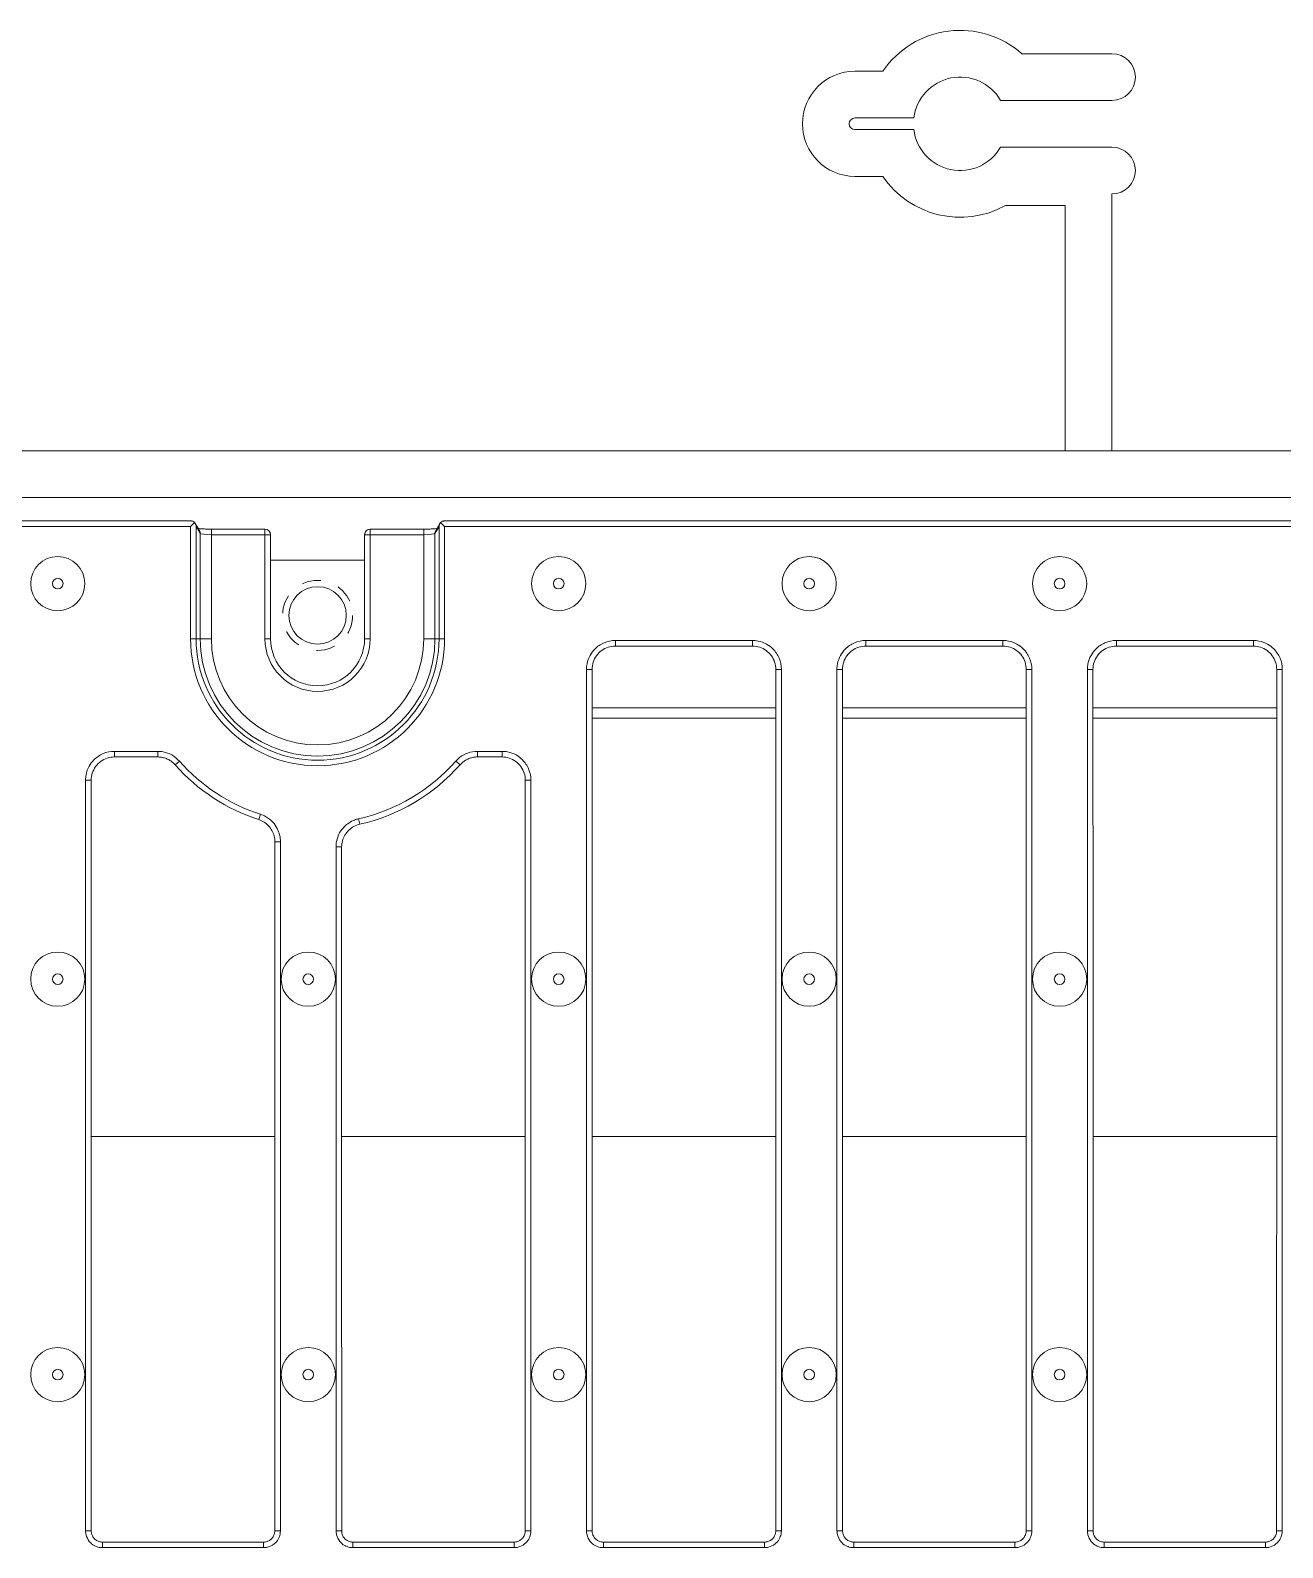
# Model space of a CAD drawing. Header units: inches. Extents: x -14 to 145, y 14 to 58.
# Drawn here: x 68.53 to 75.23, y 50.25 to 58.37 of the extents above; entities that cross this region are included whole.
import ezdxf

# ---------------------------------------------------------------- set-up
doc = ezdxf.new("R2010")
doc.units = ezdxf.units.IN
doc.header["$MEASUREMENT"] = 0
doc.linetypes.add('DASHED', pattern=[0.2067, 0.1654, -0.0413])
for name, color, linetype, lineweight in [('Hidden Narrow (ANSI)', 7, 'DASHED', 25), ('Visible (ANSI)', 7, 'Continuous', 50), ('Visible Narrow (ANSI)', 7, 'Continuous', 35)]:
    doc.layers.add(name, color=color, linetype=linetype, lineweight=lineweight)

msp = doc.modelspace()

# ---------------------------------------------------------------- linework, layer by layer
at = {"layer": 'Hidden Narrow (ANSI)', "lineweight": 0, "ltscale": 0.179413}
msp.add_circle((70.06318, 55.23621), 0.1875, dxfattribs=at)
at = {"layer": 'Visible (ANSI)', "lineweight": 0}
for p, q in [((74.31318, 58.24121), (73.8314, 58.24121)), ((73.08729, 58.14746), (72.93818, 58.14746)), ((73.71719, 57.99121), (74.31318, 57.99121)), ((72.93818, 57.89746), (73.25265, 57.89746)), ((73.25265, 57.83496), (72.93818, 57.83496)), ((74.31318, 57.74121), (73.71719, 57.74121)), ((72.93818, 57.58496), (73.08729, 57.58496)), ((74.31318, 56.11621), (74.31318, 57.49121)), ((73.74275, 57.42871), (74.06318, 57.42871)), ((74.06318, 57.42871), (74.06318, 56.11621)), ((44.06318, 56.11621), (140.06318, 56.11621)), ((44.06318, 55.86621), (140.06318, 55.86621)), ((68.11485, 55.74121), (69.38783, 55.74121)), ((69.40502, 55.73285), (69.38338, 55.71121)), ((69.43085, 55.69058), (69.40823, 55.72834)), ((69.78144, 55.6977), (69.49499, 55.6977)), ((70.63111, 55.6977), (70.34467, 55.6977)), ((70.71787, 55.72834), (70.69525, 55.69058)), ((70.72108, 55.73285), (70.74272, 55.71121)), ((89.38783, 55.74121), (70.73828, 55.74121)), ((69.81144, 55.11121), (69.81144, 55.6677)), ((70.31467, 55.6677), (70.31467, 55.11121)), ((71.65649, 55.07199), (72.38961, 55.07199)), ((72.99649, 55.07199), (73.72961, 55.07199)), ((74.33649, 55.07199), (75.06961, 55.07199)), ((71.53158, 54.74121), (72.51452, 54.74121)), ((72.87158, 54.74121), (73.85452, 54.74121)), ((74.21158, 54.74121), (75.19452, 54.74121)), ((69.20751, 54.47882), (68.97639, 54.47882)), ((71.04971, 54.47882), (70.91859, 54.47882)), ((68.91185, 50.27853), (69.77425, 50.27853)), ((70.25185, 50.27853), (71.11425, 50.27853)), ((71.59185, 50.27853), (72.45425, 50.27853)), ((72.93185, 50.27853), (73.79425, 50.27853)), ((74.27185, 50.27853), (75.13425, 50.27853))]:
    msp.add_line(p, q, dxfattribs=at)
for centre, radius in [((68.67305, 55.40621), 0.145), ((71.35305, 55.40621), 0.145), ((72.69305, 55.40621), 0.145), ((74.03305, 55.40621), 0.145), ((70.06318, 55.23621), 0.1535), ((68.67305, 53.29021), 0.145), ((70.01305, 53.29021), 0.145), ((71.35305, 53.29021), 0.145), ((72.69305, 53.29021), 0.145), ((74.03305, 53.29021), 0.145), ((68.67305, 51.17421), 0.145), ((70.01305, 51.17421), 0.145), ((71.35305, 51.17421), 0.145), ((72.69305, 51.17421), 0.145), ((74.03305, 51.17421), 0.145)]:
    msp.add_circle(centre, radius, dxfattribs=at)
for centre, radius, start, end in [((73.50068, 57.86621), 0.5, 48.590378, 145.771134), ((74.31318, 58.11621), 0.125, 270, 90), ((72.93818, 57.86621), 0.28125, 90, 270), ((73.50068, 57.86621), 0.25, 30, 172.819244), ((72.93818, 57.86621), 0.03125, 90, 270), ((73.50068, 57.86621), 0.25, 187.180756, 330), ((74.31318, 57.61621), 0.125, 270, 90), ((73.50068, 57.86621), 0.5, 214.228866, 298.955024), ((69.78144, 55.6677), 0.03, 0, 90), ((70.34467, 55.6677), 0.03, 90, 180), ((70.06305, 55.11121), 0.25161, 180, 0), ((70.06305, 55.11121), 1.01769, 221.509644, 251.983301), ((70.06305, 55.11121), 1.01769, 282.81286, 318.490356)]:
    msp.add_arc(centre, radius, start, end, dxfattribs=at)
for centre, major_axis, start_param, end_param in [((69.38338, 55.71145), (-0.00878, 0.03176), 4.4675765, 5.1802214), ((70.74272, 55.71145), (0.00878, 0.03176), 1.1029639, 1.8156088)]:
    msp.add_ellipse(centre, major_axis=major_axis, ratio=0.9032025, start_param=start_param, end_param=end_param, dxfattribs=at)
for points, knots in [([(69.40502, 55.73285), (69.40208, 55.73618), (69.39852, 55.73843), (69.39341, 55.74036), (69.39174, 55.74077), (69.38952, 55.74111), (69.38884, 55.74118), (69.3881, 55.74121), (69.38796, 55.74121), (69.38783, 55.74121)], [0.488346575, 0.488346575, 0.488346575, 0.488346575, 0.531226699, 0.531226699, 0.553475242, 0.553475242, 0.564599514, 0.564599514, 0.56745422, 0.56745422, 0.56745422, 0.56745422]), ([(69.42469, 55.70087), (69.42733, 55.70053), (69.43051, 55.7002), (69.43925, 55.69944), (69.44534, 55.69903), (69.45922, 55.69834), (69.46731, 55.69806), (69.48193, 55.69777), (69.48848, 55.6977), (69.49499, 55.6977)], [0.14374709, 0.14374709, 0.14374709, 0.14374709, 0.18374135, 0.18374135, 0.2421295, 0.2421295, 0.30704653, 0.30704653, 0.35663251, 0.35663251, 0.35663251, 0.35663251]), ([(70.63111, 55.6977), (70.64025, 55.6977), (70.64951, 55.69783), (70.66664, 55.69832), (70.67476, 55.69868), (70.68884, 55.69957), (70.69505, 55.70011), (70.70036, 55.70074), (70.7009, 55.7008), (70.70142, 55.70087)], [0, 0, 0, 0, 0.06962429, 0.06962429, 0.13782969, 0.13782969, 0.20474501, 0.20474501, 0.21261993, 0.21261993, 0.21261993, 0.21261993]), ([(70.73828, 55.74121), (70.73814, 55.74121), (70.73799, 55.74121), (70.73723, 55.74117), (70.73653, 55.74111), (70.73427, 55.74075), (70.73257, 55.74033), (70.72749, 55.73837), (70.72399, 55.73614), (70.72108, 55.73285)], [0.584003588, 0.584003588, 0.584003588, 0.584003588, 0.587047207, 0.587047207, 0.598370628, 0.598370628, 0.621017471, 0.621017471, 0.663397938, 0.663397938, 0.663397938, 0.663397938]), ([(71.53157, 54.94715), (71.53157, 54.96017), (71.53366, 54.97338), (71.54176, 54.99826), (71.54776, 55.01003), (71.56321, 55.03126), (71.57252, 55.04054), (71.5938, 55.05595), (71.60559, 55.06192), (71.63042, 55.06994), (71.64347, 55.07199), (71.65649, 55.07199)], [0, 0, 0, 0, 0.12296441, 0.12296441, 0.24592882, 0.24592882, 0.36889323, 0.36889323, 0.49185764, 0.49185764, 0.61482205, 0.61482205, 0.61482205, 0.61482205]), ([(72.38961, 55.07199), (72.40263, 55.07199), (72.41585, 55.06991), (72.44075, 55.06182), (72.45252, 55.05582), (72.47376, 55.04038), (72.48305, 55.03108), (72.49847, 55.00982), (72.50445, 54.99803), (72.51248, 54.97321), (72.51453, 54.96017), (72.51453, 54.94715)], [0, 0, 0, 0, 0.12296382, 0.12296382, 0.24592765, 0.24592765, 0.36889147, 0.36889147, 0.49185529, 0.49185529, 0.61481912, 0.61481912, 0.61481912, 0.61481912]), ([(72.87157, 54.94715), (72.87157, 54.96017), (72.87366, 54.97338), (72.88176, 54.99826), (72.88776, 55.01003), (72.90321, 55.03126), (72.91252, 55.04054), (72.9338, 55.05595), (72.94559, 55.06192), (72.97042, 55.06994), (72.98347, 55.07199), (72.99649, 55.07199)], [0, 0, 0, 0, 0.12296441, 0.12296441, 0.24592882, 0.24592882, 0.36889323, 0.36889323, 0.49185764, 0.49185764, 0.61482205, 0.61482205, 0.61482205, 0.61482205]), ([(73.72961, 55.07199), (73.74263, 55.07199), (73.75585, 55.06991), (73.78075, 55.06182), (73.79252, 55.05582), (73.81376, 55.04038), (73.82305, 55.03108), (73.83847, 55.00982), (73.84445, 54.99803), (73.85248, 54.97321), (73.85453, 54.96017), (73.85453, 54.94715)], [0, 0, 0, 0, 0.12296382, 0.12296382, 0.24592765, 0.24592765, 0.36889147, 0.36889147, 0.49185529, 0.49185529, 0.61481912, 0.61481912, 0.61481912, 0.61481912]), ([(74.21157, 54.94715), (74.21157, 54.96017), (74.21366, 54.97338), (74.22176, 54.99826), (74.22776, 55.01003), (74.24321, 55.03126), (74.25252, 55.04054), (74.2738, 55.05595), (74.28559, 55.06192), (74.31042, 55.06994), (74.32347, 55.07199), (74.33649, 55.07199)], [0, 0, 0, 0, 0.12296441, 0.12296441, 0.24592882, 0.24592882, 0.36889323, 0.36889323, 0.49185764, 0.49185764, 0.61482205, 0.61482205, 0.61482205, 0.61482205]), ([(75.06961, 55.07199), (75.08263, 55.07199), (75.09585, 55.06991), (75.12075, 55.06182), (75.13252, 55.05582), (75.15376, 55.04038), (75.16305, 55.03108), (75.17847, 55.00982), (75.18445, 54.99803), (75.19248, 54.97321), (75.19453, 54.96017), (75.19453, 54.94715)], [0, 0, 0, 0, 0.12296382, 0.12296382, 0.24592765, 0.24592765, 0.36889147, 0.36889147, 0.49185529, 0.49185529, 0.61481912, 0.61481912, 0.61481912, 0.61481912]), ([(71.53193, 50.33848), (71.53193, 50.64572), (71.53192, 50.95297), (71.53188, 51.56746), (71.53185, 51.8747), (71.53179, 52.48919), (71.53175, 52.79644), (71.53168, 53.41093), (71.53165, 53.71818), (71.5316, 54.33266), (71.53158, 54.63991), (71.53157, 54.94715)], [0, 0, 0, 0, 2.3412087, 2.3412087, 4.6824173, 4.6824173, 7.023626, 7.023626, 9.3648346, 9.3648346, 11.7060433, 11.7060433, 11.7060433, 11.7060433]), ([(72.51417, 50.33848), (72.51417, 50.64572), (72.51419, 50.95297), (72.51423, 51.56746), (72.51425, 51.8747), (72.51431, 52.48919), (72.51435, 52.79644), (72.51442, 53.41093), (72.51445, 53.71818), (72.51451, 54.33266), (72.51452, 54.63991), (72.51453, 54.94715)], [-11.7060433, -11.7060433, -11.7060433, -11.7060433, -9.3648346, -9.3648346, -7.023626, -7.023626, -4.6824173, -4.6824173, -2.3412087, -2.3412087, 0, 0, 0, 0]), ([(72.87193, 50.33848), (72.87193, 50.64572), (72.87192, 50.95297), (72.87188, 51.56746), (72.87185, 51.8747), (72.87179, 52.48919), (72.87175, 52.79644), (72.87168, 53.41093), (72.87165, 53.71818), (72.8716, 54.33266), (72.87158, 54.63991), (72.87157, 54.94715)], [0, 0, 0, 0, 2.3412087, 2.3412087, 4.6824173, 4.6824173, 7.023626, 7.023626, 9.3648346, 9.3648346, 11.7060433, 11.7060433, 11.7060433, 11.7060433]), ([(73.85417, 50.33848), (73.85417, 50.64572), (73.85419, 50.95297), (73.85423, 51.56746), (73.85425, 51.8747), (73.85431, 52.48919), (73.85435, 52.79644), (73.85442, 53.41093), (73.85445, 53.71818), (73.85451, 54.33266), (73.85452, 54.63991), (73.85453, 54.94715)], [-11.7060433, -11.7060433, -11.7060433, -11.7060433, -9.3648346, -9.3648346, -7.023626, -7.023626, -4.6824173, -4.6824173, -2.3412087, -2.3412087, 0, 0, 0, 0]), ([(74.21193, 50.33848), (74.21193, 50.64572), (74.21192, 50.95297), (74.21188, 51.56746), (74.21185, 51.8747), (74.21179, 52.48919), (74.21175, 52.79644), (74.21168, 53.41093), (74.21165, 53.71818), (74.2116, 54.33266), (74.21158, 54.63991), (74.21157, 54.94715)], [0, 0, 0, 0, 2.3412087, 2.3412087, 4.6824173, 4.6824173, 7.023626, 7.023626, 9.3648346, 9.3648346, 11.7060433, 11.7060433, 11.7060433, 11.7060433]), ([(75.19417, 50.33848), (75.19417, 50.64572), (75.19419, 50.95297), (75.19423, 51.56746), (75.19425, 51.8747), (75.19431, 52.48919), (75.19435, 52.79644), (75.19442, 53.41093), (75.19445, 53.71818), (75.19451, 54.33266), (75.19452, 54.63991), (75.19453, 54.94715)], [-11.7060433, -11.7060433, -11.7060433, -11.7060433, -9.3648346, -9.3648346, -7.023626, -7.023626, -4.6824173, -4.6824173, -2.3412087, -2.3412087, 0, 0, 0, 0]), ([(68.8516, 54.35399), (68.8516, 54.367), (68.85368, 54.38021), (68.86177, 54.4051), (68.86776, 54.41687), (68.88319, 54.43809), (68.89249, 54.44737), (68.91374, 54.46278), (68.92553, 54.46875), (68.95034, 54.47678), (68.96338, 54.47882), (68.97639, 54.47882)], [0, 0, 0, 0, 0.12291679, 0.12291679, 0.24583358, 0.24583358, 0.36875037, 0.36875037, 0.49166716, 0.49166716, 0.61458394, 0.61458394, 0.61458394, 0.61458394]), ([(69.20751, 54.47882), (69.21453, 54.47882), (69.2216, 54.47823), (69.23555, 54.47584), (69.24243, 54.47405), (69.25571, 54.46936), (69.26212, 54.46647), (69.27441, 54.45962), (69.28024, 54.45569), (69.2912, 54.44687), (69.29631, 54.44199), (69.30096, 54.43674)], [0, 0, 0, 0, 0.06627672, 0.06627672, 0.13255344, 0.13255344, 0.19883016, 0.19883016, 0.26510688, 0.26510688, 0.3313836, 0.3313836, 0.3313836, 0.3313836]), ([(70.82514, 54.43674), (70.82979, 54.44199), (70.83492, 54.44689), (70.84596, 54.45576), (70.85186, 54.45972), (70.86418, 54.46656), (70.87059, 54.46944), (70.88386, 54.4741), (70.89067, 54.47587), (70.90453, 54.47823), (70.91158, 54.47882), (70.91859, 54.47882)], [0, 0, 0, 0, 0.06627671, 0.06627671, 0.13255342, 0.13255342, 0.19883012, 0.19883012, 0.26510683, 0.26510683, 0.33138354, 0.33138354, 0.33138354, 0.33138354]), ([(71.04971, 54.47882), (71.06273, 54.47882), (71.07593, 54.47674), (71.10081, 54.46865), (71.11258, 54.46266), (71.13379, 54.44721), (71.14307, 54.43791), (71.15847, 54.41665), (71.16444, 54.40486), (71.17246, 54.38005), (71.1745, 54.367), (71.1745, 54.35399)], [0, 0, 0, 0, 0.12291711, 0.12291711, 0.24583422, 0.24583422, 0.36875133, 0.36875133, 0.49166844, 0.49166844, 0.61458555, 0.61458555, 0.61458555, 0.61458555]), ([(68.85193, 50.33848), (68.85193, 50.60618), (68.85192, 50.87388), (68.85189, 51.40928), (68.85187, 51.67698), (68.85182, 52.21238), (68.85179, 52.48008), (68.85173, 53.01549), (68.8517, 53.28319), (68.85164, 53.81859), (68.85162, 54.08629), (68.8516, 54.35399)], [0, 0, 0, 0, 2.0398805, 2.0398805, 4.0797611, 4.0797611, 6.1196416, 6.1196416, 8.1595222, 8.1595222, 10.1994027, 10.1994027, 10.1994027, 10.1994027]), ([(71.17417, 50.33848), (71.17417, 50.60618), (71.17418, 50.87388), (71.17421, 51.40928), (71.17424, 51.67698), (71.17428, 52.21238), (71.17431, 52.48008), (71.17437, 53.01549), (71.17441, 53.28319), (71.17446, 53.81859), (71.17449, 54.08629), (71.1745, 54.35399)], [-10.1994027, -10.1994027, -10.1994027, -10.1994027, -8.1595222, -8.1595222, -6.1196416, -6.1196416, -4.0797611, -4.0797611, -2.0398805, -2.0398805, 0, 0, 0, 0]), ([(69.74829, 54.14342), (69.75818, 54.1402), (69.76779, 54.13569), (69.78551, 54.12443), (69.79356, 54.11775), (69.8079, 54.10245), (69.81413, 54.09385), (69.82415, 54.07556), (69.82801, 54.06576), (69.83316, 54.04559), (69.83448, 54.03512), (69.83448, 54.02471)], [0, 0, 0, 0, 0.09833947, 0.09833947, 0.19667895, 0.19667895, 0.29501842, 0.29501842, 0.39335789, 0.39335789, 0.49169737, 0.49169737, 0.49169737, 0.49169737]), ([(70.19163, 53.99713), (70.19163, 54.00829), (70.19315, 54.0196), (70.19914, 54.04128), (70.20355, 54.0516), (70.21511, 54.07092), (70.22219, 54.07977), (70.23837, 54.09519), (70.24755, 54.10185), (70.26722, 54.11241), (70.27786, 54.11639), (70.28874, 54.11886)], [0, 0, 0, 0, 0.10542288, 0.10542288, 0.21084577, 0.21084577, 0.31626865, 0.31626865, 0.42169154, 0.42169154, 0.52711442, 0.52711442, 0.52711442, 0.52711442]), ([(69.83417, 50.33848), (69.83417, 50.58422), (69.83418, 50.82997), (69.83421, 51.32147), (69.83423, 51.56722), (69.83427, 52.05872), (69.8343, 52.30447), (69.83435, 52.79596), (69.83438, 53.04171), (69.83443, 53.53321), (69.83446, 53.77896), (69.83448, 54.02471)], [-9.3630221, -9.3630221, -9.3630221, -9.3630221, -7.4904177, -7.4904177, -5.6178133, -5.6178133, -3.7452088, -3.7452088, -1.8726044, -1.8726044, 0, 0, 0, 0]), ([(70.19193, 50.33848), (70.19193, 50.58239), (70.19192, 50.8263), (70.1919, 51.31412), (70.19188, 51.55803), (70.19184, 52.04585), (70.19181, 52.28976), (70.19176, 52.77758), (70.19173, 53.02149), (70.19167, 53.50931), (70.19165, 53.75322), (70.19163, 53.99713)], [0, 0, 0, 0, 1.8585962, 1.8585962, 3.7171925, 3.7171925, 5.5757887, 5.5757887, 7.434385, 7.434385, 9.2929812, 9.2929812, 9.2929812, 9.2929812]), ([(68.91185, 50.27853), (68.9056, 50.27853), (68.89926, 50.27953), (68.88732, 50.28342), (68.88167, 50.2863), (68.87149, 50.29371), (68.86703, 50.29818), (68.85964, 50.30838), (68.85677, 50.31405), (68.85292, 50.32596), (68.85193, 50.33222), (68.85193, 50.33848)], [0, 0, 0, 0, 0.07139718, 0.07139718, 0.14279436, 0.14279436, 0.21419154, 0.21419154, 0.28558872, 0.28558872, 0.3569859, 0.3569859, 0.3569859, 0.3569859]), ([(69.83417, 50.33848), (69.83417, 50.33222), (69.83317, 50.32588), (69.82929, 50.31393), (69.82641, 50.30828), (69.819, 50.29809), (69.81453, 50.29364), (69.80433, 50.28624), (69.79867, 50.28337), (69.78676, 50.27952), (69.7805, 50.27853), (69.77425, 50.27853)], [0, 0, 0, 0, 0.07139701, 0.07139701, 0.14279401, 0.14279401, 0.21419102, 0.21419102, 0.28558803, 0.28558803, 0.35698503, 0.35698503, 0.35698503, 0.35698503]), ([(70.25185, 50.27853), (70.2456, 50.27853), (70.23926, 50.27953), (70.22732, 50.28342), (70.22167, 50.2863), (70.21149, 50.29371), (70.20703, 50.29818), (70.19964, 50.30838), (70.19677, 50.31405), (70.19292, 50.32596), (70.19193, 50.33222), (70.19193, 50.33848)], [0, 0, 0, 0, 0.07139718, 0.07139718, 0.14279436, 0.14279436, 0.21419154, 0.21419154, 0.28558872, 0.28558872, 0.3569859, 0.3569859, 0.3569859, 0.3569859]), ([(71.17417, 50.33848), (71.17417, 50.33222), (71.17317, 50.32588), (71.16929, 50.31393), (71.16641, 50.30828), (71.159, 50.29809), (71.15453, 50.29364), (71.14433, 50.28624), (71.13867, 50.28337), (71.12676, 50.27952), (71.1205, 50.27853), (71.11425, 50.27853)], [0, 0, 0, 0, 0.07139701, 0.07139701, 0.14279401, 0.14279401, 0.21419102, 0.21419102, 0.28558803, 0.28558803, 0.35698503, 0.35698503, 0.35698503, 0.35698503]), ([(71.59185, 50.27853), (71.5856, 50.27853), (71.57926, 50.27953), (71.56732, 50.28342), (71.56167, 50.2863), (71.55149, 50.29371), (71.54703, 50.29818), (71.53964, 50.30838), (71.53677, 50.31405), (71.53292, 50.32596), (71.53193, 50.33222), (71.53193, 50.33848)], [0, 0, 0, 0, 0.07139718, 0.07139718, 0.14279436, 0.14279436, 0.21419154, 0.21419154, 0.28558872, 0.28558872, 0.3569859, 0.3569859, 0.3569859, 0.3569859]), ([(72.51417, 50.33848), (72.51417, 50.33222), (72.51317, 50.32588), (72.50929, 50.31393), (72.50641, 50.30828), (72.499, 50.29809), (72.49453, 50.29364), (72.48433, 50.28624), (72.47867, 50.28337), (72.46676, 50.27952), (72.4605, 50.27853), (72.45425, 50.27853)], [0, 0, 0, 0, 0.07139701, 0.07139701, 0.14279401, 0.14279401, 0.21419102, 0.21419102, 0.28558803, 0.28558803, 0.35698503, 0.35698503, 0.35698503, 0.35698503]), ([(72.93185, 50.27853), (72.9256, 50.27853), (72.91926, 50.27953), (72.90732, 50.28342), (72.90167, 50.2863), (72.89149, 50.29371), (72.88703, 50.29818), (72.87964, 50.30838), (72.87677, 50.31405), (72.87292, 50.32596), (72.87193, 50.33222), (72.87193, 50.33848)], [0, 0, 0, 0, 0.07139718, 0.07139718, 0.14279436, 0.14279436, 0.21419154, 0.21419154, 0.28558872, 0.28558872, 0.3569859, 0.3569859, 0.3569859, 0.3569859]), ([(73.85417, 50.33848), (73.85417, 50.33222), (73.85317, 50.32588), (73.84929, 50.31393), (73.84641, 50.30828), (73.839, 50.29809), (73.83453, 50.29364), (73.82433, 50.28624), (73.81867, 50.28337), (73.80676, 50.27952), (73.8005, 50.27853), (73.79425, 50.27853)], [0, 0, 0, 0, 0.07139701, 0.07139701, 0.14279401, 0.14279401, 0.21419102, 0.21419102, 0.28558803, 0.28558803, 0.35698503, 0.35698503, 0.35698503, 0.35698503]), ([(74.27185, 50.27853), (74.2656, 50.27853), (74.25926, 50.27953), (74.24732, 50.28342), (74.24167, 50.2863), (74.23149, 50.29371), (74.22703, 50.29818), (74.21964, 50.30838), (74.21677, 50.31405), (74.21292, 50.32596), (74.21193, 50.33222), (74.21193, 50.33848)], [0, 0, 0, 0, 0.07139718, 0.07139718, 0.14279436, 0.14279436, 0.21419154, 0.21419154, 0.28558872, 0.28558872, 0.3569859, 0.3569859, 0.3569859, 0.3569859]), ([(75.19417, 50.33848), (75.19417, 50.33222), (75.19317, 50.32588), (75.18929, 50.31393), (75.18641, 50.30828), (75.179, 50.29809), (75.17453, 50.29364), (75.16433, 50.28624), (75.15867, 50.28337), (75.14676, 50.27952), (75.1405, 50.27853), (75.13425, 50.27853)], [0, 0, 0, 0, 0.07139701, 0.07139701, 0.14279401, 0.14279401, 0.21419102, 0.21419102, 0.28558803, 0.28558803, 0.35698503, 0.35698503, 0.35698503, 0.35698503])]:
    msp.add_open_spline(points, degree=3, knots=knots, dxfattribs=at)
at = {"layer": 'Visible Narrow (ANSI)', "lineweight": 0}
for p, q in [((69.38338, 55.71121), (68.12196, 55.71121)), ((69.38338, 55.11121), (69.38338, 55.71121)), ((69.43507, 55.67517), (69.41334, 55.71145)), ((69.41334, 55.71145), (69.41334, 55.11121)), ((69.49499, 55.6677), (69.49499, 55.6977)), ((69.78144, 55.6977), (69.78144, 55.6677)), ((70.34467, 55.6677), (70.34467, 55.6977)), ((70.63111, 55.6677), (70.63111, 55.6977)), ((70.71277, 55.71145), (70.69103, 55.67517)), ((70.71277, 55.11121), (70.71277, 55.71145)), ((89.38338, 55.71121), (70.74272, 55.71121)), ((70.74272, 55.71121), (70.74272, 55.11121)), ((69.43507, 55.11121), (69.43507, 55.67517)), ((69.78144, 55.6677), (69.49499, 55.6677)), ((69.49499, 55.6677), (69.49499, 55.11121)), ((69.78144, 55.6677), (69.81144, 55.6677)), ((69.78144, 55.11121), (69.78144, 55.6677)), ((70.31467, 55.6677), (70.34467, 55.6677)), ((70.63111, 55.6677), (70.34467, 55.6677)), ((70.34467, 55.6677), (70.34467, 55.11121)), ((70.63111, 55.11121), (70.63111, 55.6677)), ((70.69103, 55.67517), (70.69103, 55.11121)), ((69.81144, 55.53221), (70.31467, 55.53221)), ((69.38338, 55.11121), (69.41334, 55.11121)), ((69.41334, 55.11121), (69.43507, 55.11121)), ((69.43507, 55.11121), (69.49499, 55.11121)), ((69.78144, 55.11121), (69.81144, 55.11121)), ((70.34467, 55.11121), (70.31467, 55.11121)), ((70.69103, 55.11121), (70.63111, 55.11121)), ((70.71277, 55.11121), (70.69103, 55.11121)), ((70.74272, 55.11121), (70.71277, 55.11121)), ((71.65649, 55.10199), (72.38961, 55.10199)), ((71.65649, 55.07199), (71.65649, 55.10199)), ((72.38961, 55.07199), (72.38961, 55.10199)), ((72.99649, 55.10199), (73.72961, 55.10199)), ((72.99649, 55.07199), (72.99649, 55.10199)), ((73.72961, 55.07199), (73.72961, 55.10199)), ((74.33649, 55.10199), (75.06961, 55.10199)), ((74.33649, 55.07199), (74.33649, 55.10199)), ((75.06961, 55.07199), (75.06961, 55.10199)), ((71.53157, 54.94715), (71.50157, 54.94715)), ((72.51453, 54.94715), (72.54453, 54.94715)), ((72.87157, 54.94715), (72.84157, 54.94715)), ((73.85453, 54.94715), (73.88453, 54.94715)), ((74.21157, 54.94715), (74.18157, 54.94715)), ((75.19453, 54.94715), (75.22453, 54.94715)), ((71.53158, 54.68549), (72.51452, 54.68549)), ((72.87158, 54.68549), (73.85452, 54.68549)), ((74.21158, 54.68549), (75.19452, 54.68549)), ((68.97639, 54.50882), (69.20751, 54.50882)), ((68.97639, 54.47882), (68.97639, 54.50882)), ((69.20751, 54.47882), (69.20751, 54.50882)), ((70.91859, 54.50882), (71.04971, 54.50882)), ((70.91859, 54.47882), (70.91859, 54.50882)), ((71.04971, 54.47882), (71.04971, 54.50882)), ((69.30096, 54.43674), (69.32342, 54.45662)), ((70.82514, 54.43674), (70.80268, 54.45662)), ((68.8516, 54.35399), (68.8216, 54.35399)), ((71.1745, 54.35399), (71.2045, 54.35399)), ((69.74829, 54.14342), (69.75756, 54.17195)), ((70.28874, 54.11886), (70.28209, 54.14811)), ((69.83448, 54.02471), (69.86448, 54.0247)), ((70.19163, 53.99713), (70.16163, 53.99713)), ((68.85179, 52.44765), (69.83431, 52.44765)), ((70.19179, 52.44765), (71.17431, 52.44765)), ((71.53179, 52.44765), (72.51431, 52.44765)), ((72.87179, 52.44765), (73.85431, 52.44765)), ((74.21179, 52.44765), (75.19431, 52.44765)), ((68.82193, 50.33847), (68.85193, 50.33848)), ((69.83417, 50.33848), (69.86417, 50.33847)), ((70.16193, 50.33847), (70.19193, 50.33848)), ((71.17417, 50.33848), (71.20417, 50.33847)), ((71.50193, 50.33847), (71.53193, 50.33848)), ((72.51417, 50.33848), (72.54417, 50.33847)), ((72.84193, 50.33847), (72.87193, 50.33848)), ((73.85417, 50.33848), (73.88417, 50.33847)), ((74.18193, 50.33847), (74.21193, 50.33848)), ((75.19417, 50.33848), (75.22417, 50.33847)), ((68.91185, 50.27853), (68.91185, 50.24853)), ((69.77425, 50.24853), (68.91185, 50.24853)), ((69.77425, 50.27853), (69.77425, 50.24853)), ((70.25185, 50.27853), (70.25185, 50.24853)), ((71.11425, 50.24853), (70.25185, 50.24853)), ((71.11425, 50.27853), (71.11425, 50.24853)), ((71.59185, 50.27853), (71.59185, 50.24853)), ((72.45425, 50.24853), (71.59185, 50.24853)), ((72.45425, 50.27853), (72.45425, 50.24853)), ((72.93185, 50.27853), (72.93185, 50.24853)), ((73.79425, 50.24853), (72.93185, 50.24853)), ((73.79425, 50.27853), (73.79425, 50.24853)), ((74.27185, 50.27853), (74.27185, 50.24853)), ((75.13425, 50.24853), (74.27185, 50.24853)), ((75.13425, 50.27853), (75.13425, 50.24853))]:
    msp.add_line(p, q, dxfattribs=at)
for centre in [(68.67305, 55.40621), (71.35305, 55.40621), (72.69305, 55.40621), (74.03305, 55.40621), (68.67305, 53.29021), (70.01305, 53.29021), (71.35305, 53.29021), (72.69305, 53.29021), (74.03305, 53.29021), (68.67305, 51.17421), (70.01305, 51.17421), (71.35305, 51.17421), (72.69305, 51.17421), (74.03305, 51.17421)]:
    msp.add_circle(centre, 0.02838, dxfattribs=at)
for radius, start, end in [(0.67967, 180, 0), (0.64971, 180, 0), (0.62798, 180, 0), (0.56806, 180, 0), (0.28161, 180, 0), (0.98769, 221.509644, 251.983301), (0.98769, 282.81286, 318.490356)]:
    msp.add_arc((70.06305, 55.11121), radius, start, end, dxfattribs=at)
for centre, major_axis, ratio, start_param, end_param in [((69.40511, 55.67517), (0.02574, 0.01542), 0.9948398, 5.7412005, 6.2831853), ((70.72099, 55.67517), (-0.02574, 0.01542), 0.9948398, 0, 0.5419848), ((69.49499, 55.67558), (-0.06, 0), 0.131233, 0.0523599, 1.5707963), ((70.63111, 55.67558), (-0.06, 0), 0.131233, 1.5707963, 3.0892328)]:
    msp.add_ellipse(centre, major_axis=major_axis, ratio=ratio, start_param=start_param, end_param=end_param, dxfattribs=at)
for points, knots in [([(71.50157, 54.94715), (71.50157, 54.95715), (71.50255, 54.96724), (71.50762, 54.99298), (71.51318, 55.00817), (71.52783, 55.03458), (71.5364, 55.046), (71.56024, 55.07014), (71.57738, 55.08179), (71.61486, 55.09774), (71.63572, 55.10199), (71.65649, 55.10199)], [0, 0, 0, 0, 0.07615718, 0.07615718, 0.19800867, 0.19800867, 0.30442519, 0.30442519, 0.4565492, 0.4565492, 0.61482205, 0.61482205, 0.61482205, 0.61482205]), ([(72.38961, 55.10199), (72.39962, 55.10199), (72.40973, 55.10101), (72.43551, 55.09593), (72.45072, 55.09036), (72.47716, 55.07569), (72.48859, 55.06711), (72.51273, 55.04326), (72.52437, 55.02613), (72.54029, 54.98869), (72.54453, 54.96788), (72.54453, 54.94715)], [0, 0, 0, 0, 0.07627851, 0.07627851, 0.19832414, 0.19832414, 0.30481834, 0.30481834, 0.45691444, 0.45691444, 0.61481912, 0.61481912, 0.61481912, 0.61481912]), ([(72.84157, 54.94715), (72.84157, 54.95715), (72.84255, 54.96724), (72.84762, 54.99298), (72.85318, 55.00817), (72.86783, 55.03458), (72.8764, 55.046), (72.90024, 55.07014), (72.91738, 55.08179), (72.95486, 55.09774), (72.97572, 55.10199), (72.99649, 55.10199)], [0, 0, 0, 0, 0.07615718, 0.07615718, 0.19800867, 0.19800867, 0.30442519, 0.30442519, 0.4565492, 0.4565492, 0.61482205, 0.61482205, 0.61482205, 0.61482205]), ([(73.72961, 55.10199), (73.73962, 55.10199), (73.74973, 55.10101), (73.77551, 55.09593), (73.79072, 55.09036), (73.81716, 55.07569), (73.82859, 55.06711), (73.85273, 55.04326), (73.86437, 55.02613), (73.88029, 54.98869), (73.88453, 54.96788), (73.88453, 54.94715)], [0, 0, 0, 0, 0.07627851, 0.07627851, 0.19832414, 0.19832414, 0.30481834, 0.30481834, 0.45691444, 0.45691444, 0.61481912, 0.61481912, 0.61481912, 0.61481912]), ([(74.18157, 54.94715), (74.18157, 54.95715), (74.18255, 54.96724), (74.18762, 54.99298), (74.19318, 55.00817), (74.20783, 55.03458), (74.2164, 55.046), (74.24024, 55.07014), (74.25738, 55.08179), (74.29486, 55.09774), (74.31572, 55.10199), (74.33649, 55.10199)], [0, 0, 0, 0, 0.07615718, 0.07615718, 0.19800867, 0.19800867, 0.30442519, 0.30442519, 0.4565492, 0.4565492, 0.61482205, 0.61482205, 0.61482205, 0.61482205]), ([(75.06961, 55.10199), (75.07962, 55.10199), (75.08973, 55.10101), (75.11551, 55.09593), (75.13072, 55.09036), (75.15716, 55.07569), (75.16859, 55.06711), (75.19273, 55.04326), (75.20437, 55.02613), (75.22029, 54.98869), (75.22453, 54.96788), (75.22453, 54.94715)], [0, 0, 0, 0, 0.07627851, 0.07627851, 0.19832414, 0.19832414, 0.30481834, 0.30481834, 0.45691444, 0.45691444, 0.61481912, 0.61481912, 0.61481912, 0.61481912]), ([(71.50193, 50.33847), (71.50193, 50.72253), (71.50191, 51.10659), (71.50185, 51.8747), (71.50181, 52.25876), (71.50177, 52.64281), (71.50174, 52.9415), (71.5017, 53.24018), (71.50162, 54.00829), (71.50159, 54.47772), (71.50157, 54.94715)], [0, 0, 0, 0, 2.9265108, 2.9265108, 5.8530216, 5.8530216, 5.8530216, 8.1289838, 8.1289838, 11.7060433, 11.7060433, 11.7060433, 11.7060433]), ([(72.54453, 54.94715), (72.54451, 54.17904), (72.54442, 53.41093), (72.54425, 51.8747), (72.54418, 51.10659), (72.54417, 50.33847)], [0, 0, 0, 0, 5.8530216, 5.8530216, 11.7060433, 11.7060433, 11.7060433, 11.7060433]), ([(72.84193, 50.33847), (72.84193, 50.72253), (72.84191, 51.10659), (72.84185, 51.8747), (72.84181, 52.25876), (72.84177, 52.64281), (72.84174, 52.9415), (72.8417, 53.24018), (72.84162, 54.00829), (72.84159, 54.47772), (72.84157, 54.94715)], [0, 0, 0, 0, 2.9265108, 2.9265108, 5.8530216, 5.8530216, 5.8530216, 8.1289838, 8.1289838, 11.7060433, 11.7060433, 11.7060433, 11.7060433]), ([(73.88453, 54.94715), (73.88451, 54.17904), (73.88442, 53.41093), (73.88425, 51.8747), (73.88418, 51.10659), (73.88417, 50.33847)], [0, 0, 0, 0, 5.8530216, 5.8530216, 11.7060433, 11.7060433, 11.7060433, 11.7060433]), ([(74.18193, 50.33847), (74.18193, 50.72253), (74.18191, 51.10659), (74.18185, 51.8747), (74.18181, 52.25876), (74.18177, 52.64281), (74.18174, 52.9415), (74.1817, 53.24018), (74.18162, 54.00829), (74.18159, 54.47772), (74.18157, 54.94715)], [0, 0, 0, 0, 2.9265108, 2.9265108, 5.8530216, 5.8530216, 5.8530216, 8.1289838, 8.1289838, 11.7060433, 11.7060433, 11.7060433, 11.7060433]), ([(75.22453, 54.94715), (75.22451, 54.17904), (75.22442, 53.41093), (75.22425, 51.8747), (75.22418, 51.10659), (75.22417, 50.33847)], [0, 0, 0, 0, 5.8530216, 5.8530216, 11.7060433, 11.7060433, 11.7060433, 11.7060433]), ([(68.8216, 54.35399), (68.8216, 54.364), (68.82258, 54.37411), (68.82766, 54.39989), (68.83323, 54.4151), (68.8479, 54.44153), (68.85648, 54.45294), (68.88031, 54.47706), (68.89744, 54.48869), (68.93486, 54.50459), (68.95567, 54.50882), (68.97639, 54.50882)], [0, 0, 0, 0, 0.07628483, 0.07628483, 0.19834055, 0.19834055, 0.30473331, 0.30473331, 0.45671152, 0.45671152, 0.61458394, 0.61458394, 0.61458394, 0.61458394]), ([(69.20751, 54.50882), (69.2175, 54.50882), (69.22758, 54.50785), (69.2533, 54.50278), (69.26851, 54.4972), (69.29791, 54.48091), (69.31181, 54.46974), (69.32342, 54.45662)], [0, 0, 0, 0, 0.07610256, 0.07610256, 0.19786667, 0.19786667, 0.3313836, 0.3313836, 0.3313836, 0.3313836]), ([(70.80268, 54.45662), (70.8093, 54.4641), (70.81671, 54.471), (70.83756, 54.4869), (70.85181, 54.4946), (70.8835, 54.50582), (70.90107, 54.50882), (70.91859, 54.50882)], [0, 0, 0, 0, 0.07610512, 0.07610512, 0.19787332, 0.19787332, 0.33138354, 0.33138354, 0.33138354, 0.33138354]), ([(71.04971, 54.50882), (71.05972, 54.50882), (71.06982, 54.50785), (71.09558, 54.50276), (71.11079, 54.4972), (71.13719, 54.48254), (71.1486, 54.47397), (71.17272, 54.45013), (71.18435, 54.43301), (71.20027, 54.39557), (71.2045, 54.37473), (71.2045, 54.35399)], [0, 0, 0, 0, 0.07622853, 0.07622853, 0.19819418, 0.19819418, 0.3045453, 0.3045453, 0.45652708, 0.45652708, 0.61458555, 0.61458555, 0.61458555, 0.61458555]), ([(68.82193, 50.33847), (68.82193, 50.6731), (68.82191, 51.00773), (68.82187, 51.67698), (68.82184, 52.01161), (68.8218, 52.34623), (68.82177, 52.68086), (68.82173, 53.01548), (68.82165, 53.68474), (68.82162, 54.01936), (68.8216, 54.35399)], [0, 0, 0, 0, 2.5498507, 2.5498507, 5.0997014, 5.0997014, 5.0997014, 7.6495521, 7.6495521, 10.1994027, 10.1994027, 10.1994027, 10.1994027]), ([(71.2045, 54.35399), (71.20446, 53.68474), (71.20437, 53.01548), (71.20423, 51.67698), (71.20418, 51.00773), (71.20417, 50.33847)], [0, 0, 0, 0, 5.0997014, 5.0997014, 10.1994027, 10.1994027, 10.1994027, 10.1994027]), ([(69.75756, 54.17195), (69.76707, 54.16886), (69.77636, 54.16481), (69.79926, 54.15203), (69.81198, 54.14204), (69.83256, 54.11995), (69.84077, 54.10827), (69.85847, 54.07403), (69.86448, 54.04929), (69.86448, 54.0247)], [0, 0, 0, 0, 0.07613441, 0.07613441, 0.19794948, 0.19794948, 0.30435103, 0.30435103, 0.49169737, 0.49169737, 0.49169737, 0.49169737]), ([(70.16163, 53.99713), (70.16163, 54.00713), (70.1626, 54.01723), (70.16768, 54.04298), (70.17324, 54.05819), (70.1879, 54.0846), (70.19647, 54.09602), (70.22144, 54.1213), (70.23993, 54.13349), (70.26728, 54.14416), (70.27464, 54.14642), (70.28209, 54.14811)], [0, 0, 0, 0, 0.07620995, 0.07620995, 0.19814586, 0.19814586, 0.30454528, 0.30454528, 0.46892315, 0.46892315, 0.52711442, 0.52711442, 0.52711442, 0.52711442]), ([(69.86448, 54.0247), (69.86443, 53.41033), (69.86435, 52.79596), (69.86422, 51.56722), (69.86418, 50.95285), (69.86417, 50.33847)], [0, 0, 0, 0, 4.6815111, 4.6815111, 9.3630221, 9.3630221, 9.3630221, 9.3630221]), ([(70.16193, 50.33847), (70.16193, 50.64336), (70.16192, 50.94825), (70.16188, 51.55803), (70.16185, 51.86291), (70.16182, 52.1678), (70.16179, 52.47269), (70.16176, 52.77758), (70.16169, 53.38735), (70.16165, 53.69224), (70.16163, 53.99713)], [0, 0, 0, 0, 2.3232453, 2.3232453, 4.6464906, 4.6464906, 4.6464906, 6.9697359, 6.9697359, 9.2929812, 9.2929812, 9.2929812, 9.2929812]), ([(68.91185, 50.24853), (68.90604, 50.24853), (68.90018, 50.2491), (68.88523, 50.25205), (68.87641, 50.25528), (68.85804, 50.26547), (68.84902, 50.27307), (68.83352, 50.29238), (68.82761, 50.3044), (68.8228, 50.32406), (68.82193, 50.33128), (68.82193, 50.33847)], [0, 0, 0, 0, 0.04423505, 0.04423505, 0.11501112, 0.11501112, 0.20301749, 0.20301749, 0.30215547, 0.30215547, 0.3569859, 0.3569859, 0.3569859, 0.3569859]), ([(69.86417, 50.33847), (69.86417, 50.33266), (69.8636, 50.3268), (69.86065, 50.31184), (69.85742, 50.30301), (69.84722, 50.28462), (69.83961, 50.27559), (69.82029, 50.2601), (69.80825, 50.25419), (69.78861, 50.2494), (69.78142, 50.24853), (69.77425, 50.24853)], [0, 0, 0, 0, 0.04427123, 0.04427123, 0.1151052, 0.1151052, 0.20317467, 0.20317467, 0.30236545, 0.30236545, 0.35698503, 0.35698503, 0.35698503, 0.35698503]), ([(70.25185, 50.24853), (70.24604, 50.24853), (70.24018, 50.2491), (70.22523, 50.25205), (70.21641, 50.25528), (70.19804, 50.26547), (70.18902, 50.27307), (70.17352, 50.29238), (70.16761, 50.3044), (70.1628, 50.32406), (70.16193, 50.33128), (70.16193, 50.33847)], [0, 0, 0, 0, 0.04423505, 0.04423505, 0.11501112, 0.11501112, 0.20301749, 0.20301749, 0.30215547, 0.30215547, 0.3569859, 0.3569859, 0.3569859, 0.3569859]), ([(71.20417, 50.33847), (71.20417, 50.33266), (71.2036, 50.3268), (71.20065, 50.31184), (71.19742, 50.30301), (71.18722, 50.28462), (71.17961, 50.27559), (71.16029, 50.2601), (71.14825, 50.25419), (71.12861, 50.2494), (71.12142, 50.24853), (71.11425, 50.24853)], [0, 0, 0, 0, 0.04427123, 0.04427123, 0.1151052, 0.1151052, 0.20317467, 0.20317467, 0.30236545, 0.30236545, 0.35698503, 0.35698503, 0.35698503, 0.35698503]), ([(71.59185, 50.24853), (71.58604, 50.24853), (71.58018, 50.2491), (71.56523, 50.25205), (71.55641, 50.25528), (71.53804, 50.26547), (71.52902, 50.27307), (71.51352, 50.29238), (71.50761, 50.3044), (71.5028, 50.32406), (71.50193, 50.33128), (71.50193, 50.33847)], [0, 0, 0, 0, 0.04423505, 0.04423505, 0.11501112, 0.11501112, 0.20301749, 0.20301749, 0.30215547, 0.30215547, 0.3569859, 0.3569859, 0.3569859, 0.3569859]), ([(72.54417, 50.33847), (72.54417, 50.33266), (72.5436, 50.3268), (72.54065, 50.31184), (72.53742, 50.30301), (72.52722, 50.28462), (72.51961, 50.27559), (72.50029, 50.2601), (72.48825, 50.25419), (72.46861, 50.2494), (72.46142, 50.24853), (72.45425, 50.24853)], [0, 0, 0, 0, 0.04427123, 0.04427123, 0.1151052, 0.1151052, 0.20317467, 0.20317467, 0.30236545, 0.30236545, 0.35698503, 0.35698503, 0.35698503, 0.35698503]), ([(72.93185, 50.24853), (72.92604, 50.24853), (72.92018, 50.2491), (72.90523, 50.25205), (72.89641, 50.25528), (72.87804, 50.26547), (72.86902, 50.27307), (72.85352, 50.29238), (72.84761, 50.3044), (72.8428, 50.32406), (72.84193, 50.33128), (72.84193, 50.33847)], [0, 0, 0, 0, 0.04423505, 0.04423505, 0.11501112, 0.11501112, 0.20301749, 0.20301749, 0.30215547, 0.30215547, 0.3569859, 0.3569859, 0.3569859, 0.3569859]), ([(73.88417, 50.33847), (73.88417, 50.33266), (73.8836, 50.3268), (73.88065, 50.31184), (73.87742, 50.30301), (73.86722, 50.28462), (73.85961, 50.27559), (73.84029, 50.2601), (73.82825, 50.25419), (73.80861, 50.2494), (73.80142, 50.24853), (73.79425, 50.24853)], [0, 0, 0, 0, 0.04427123, 0.04427123, 0.1151052, 0.1151052, 0.20317467, 0.20317467, 0.30236545, 0.30236545, 0.35698503, 0.35698503, 0.35698503, 0.35698503]), ([(74.27185, 50.24853), (74.26604, 50.24853), (74.26018, 50.2491), (74.24523, 50.25205), (74.23641, 50.25528), (74.21804, 50.26547), (74.20902, 50.27307), (74.19352, 50.29238), (74.18761, 50.3044), (74.1828, 50.32406), (74.18193, 50.33128), (74.18193, 50.33847)], [0, 0, 0, 0, 0.04423505, 0.04423505, 0.11501112, 0.11501112, 0.20301749, 0.20301749, 0.30215547, 0.30215547, 0.3569859, 0.3569859, 0.3569859, 0.3569859]), ([(75.22417, 50.33847), (75.22417, 50.33266), (75.2236, 50.3268), (75.22065, 50.31184), (75.21742, 50.30301), (75.20722, 50.28462), (75.19961, 50.27559), (75.18029, 50.2601), (75.16825, 50.25419), (75.14861, 50.2494), (75.14142, 50.24853), (75.13425, 50.24853)], [0, 0, 0, 0, 0.04427123, 0.04427123, 0.1151052, 0.1151052, 0.20317467, 0.20317467, 0.30236545, 0.30236545, 0.35698503, 0.35698503, 0.35698503, 0.35698503])]:
    msp.add_open_spline(points, degree=3, knots=knots, dxfattribs=at)

doc.saveas('drawing.dxf')
